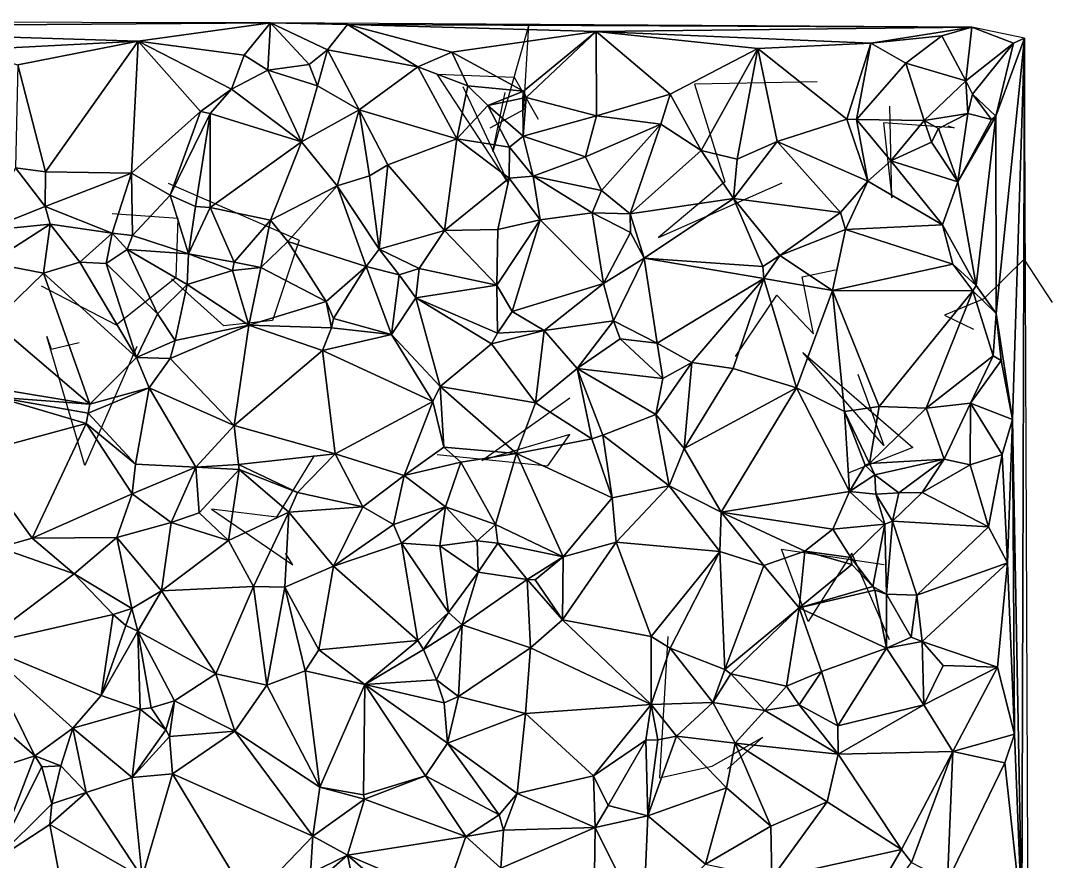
# Model space of a CAD drawing. Header units: metres. Extents: x -15 to 15.3, y -15.8 to 15.8.
# Drawn here: x 2.61 to 15.28, y 4.67 to 14.99 of the extents above; entities that cross this region are included whole.
import ezdxf

# ---------------------------------------------------------------- set-up
doc = ezdxf.new("R2010")
doc.units = ezdxf.units.M
doc.layers.add('CRACKS', color=1, linetype='Continuous')
doc.layers.add('STREET_MESH', color=7, linetype='Continuous')

msp = doc.modelspace()

# ---------------------------------------------------------------- linework, layer by layer
at = {"layer": 'CRACKS'}
for points in [[(8.377, 13.677, 0.1), (8.791, 13.902, 0.1), (8.855, 14.939, 0.1), (8.411, 13.385, 0.1), (8.561, 14.111, 0.1)], [(8.043, 14.183, 0.1), (8.595, 13.009, 0.1), (7.726, 14.334, 0.1), (8.674, 14.3, 0.1), (8.966, 13.781, 0.1)], [(12.395, 14.241, 0.1), (10.888, 14.213, 0.1), (11.262, 13.013, 0.1), (10.447, 12.328, 0.1), (11.963, 13.002, 0.1)], [(13.998, 13.7, 0.1), (14.077, 13.674, 0.1), (13.207, 13.739, 0.1), (13.312, 12.815, 0.1), (13.287, 13.941, 0.1)], [(4.425, 12.995, 0.1), (6.032, 12.295, 0.1), (5.707, 11.311, 0.1), (5.11, 11.243, 0.1), (4.467, 11.82, 0.1)], [(2.865, 11.737, 0.1), (3.788, 11.257, 0.1), (4.523, 11.843, 0.1), (4.547, 12.563, 0.1), (3.736, 12.622, 0.1)], [(15.282, 11.53, 0.1), (14.936, 12.062, 0.1), (14.44, 11.575, 0.1), (13.959, 11.377, 0.1), (14.313, 11.203, 0.1)], [(11.389, 10.867, 0.1), (11.899, 11.62, 0.1), (12.348, 11.147, 0.1), (12.209, 11.848, 0.1), (12.619, 11.933, 0.1)], [(4.042, 10.989, 0.1), (3.401, 9.53, 0.1), (2.935, 11.115, 0.1), (2.99, 10.96, 0.1), (3.332, 11.039, 0.1)], [(12.895, 10.652, 0.1), (13.214, 9.776, 0.1), (12.217, 10.918, 0.1), (13.57, 9.752, 0.1), (12.782, 9.441, 0.1)], [(7.729, 9.667, 0.1), (9.088, 9.526, 0.1), (9.355, 9.911, 0.1), (8.275, 9.59, 0.1), (9.358, 10.362, 0.1)], [(6.219, 9.651, 0.1), (5.756, 8.896, 0.1), (4.959, 8.992, 0.1), (5.955, 8.312, 0.1), (5.867, 8.455, 0.1)], [(13.283, 7.389, 0.1), (12.821, 8.454, 0.1), (12.285, 7.615, 0.1), (11.957, 8.503, 0.1), (13.218, 8.316, 0.1)], [(10.562, 7.43, 0.1), (10.459, 5.695, 0.1), (11.105, 5.839, 0.1), (11.726, 6.196, 0.1), (11.291, 5.804, 0.1)]]:
    msp.add_polyline3d(points, dxfattribs=at)
at = {"layer": 'STREET_MESH'}
for points in [[(-10.497, 14.992), (-1.465, 14.913), (5.683, 14.964)], [(-1.465, 14.913), (4.058, 14.742), (5.683, 14.964)], [(4.058, 14.742), (5.357, 14.568), (5.683, 14.964)], [(5.357, 14.568), (5.65, 14.383), (5.683, 14.964)], [(5.65, 14.383), (6.155, 14.455), (5.683, 14.964)], [(14.293, 14.912), (5.683, 14.964), (6.627, 14.943)], [(5.683, 14.964), (6.381, 14.634), (6.627, 14.943)], [(6.155, 14.455), (6.381, 14.634), (5.683, 14.964)], [(1.923, 14.631), (4.058, 14.742), (-1.465, 14.913)], [(6.381, 14.634), (7.492, 14.425), (6.627, 14.943)], [(7.906, 14.603), (9.679, 14.86), (6.627, 14.943)], [(9.679, 14.86), (14.293, 14.912), (6.627, 14.943)], [(7.492, 14.425), (7.906, 14.603), (6.627, 14.943)], [(9.679, 14.86), (7.906, 14.603), (8.786, 14.125)], [(8.822, 14.05), (9.679, 14.86), (8.786, 14.125)], [(8.822, 14.05), (9.686, 13.822), (9.679, 14.86)], [(9.679, 14.86), (13.051, 14.717), (14.293, 14.912)], [(9.679, 14.86), (10.587, 14.088), (11.665, 14.648)], [(9.679, 14.86), (9.686, 13.822), (10.587, 14.088)], [(13.051, 14.717), (9.679, 14.86), (11.665, 14.648)], [(13.051, 14.717), (13.926, 14.806), (14.293, 14.912)], [(13.926, 14.806), (14.218, 14.252), (14.293, 14.912)], [(14.218, 14.252), (14.804, 14.717), (14.293, 14.912)], [(14.293, 14.912), (14.804, 14.717), (14.94, 14.776)], [(2.581, 14.449), (4.058, 14.742), (1.923, 14.631)], [(2.581, 14.449), (2.918, 13.135), (4.058, 14.742)], [(2.918, 13.135), (3.976, 13.118), (4.058, 14.742)], [(3.976, 13.118), (4.824, 13.878), (4.058, 14.742)], [(4.824, 13.878), (5.201, 14.15), (4.058, 14.742)], [(5.201, 14.15), (5.357, 14.568), (4.058, 14.742)], [(12.759, 13.784), (13.051, 14.717), (11.665, 14.648)], [(13.051, 14.717), (12.759, 13.784), (12.875, 13.779)], [(13.481, 14.471), (13.051, 14.717), (12.875, 13.779)], [(13.926, 14.806), (13.051, 14.717), (13.481, 14.471)], [(14.218, 14.252), (13.926, 14.806), (13.481, 14.471)], [(14.218, 14.252), (14.299, 14.091), (14.804, 14.717)], [(14.299, 14.091), (14.589, 13.818), (14.804, 14.717)], [(14.804, 14.717), (14.589, 13.818), (14.94, 14.776)], [(14.589, 13.818), (14.592, 11.396), (14.94, 14.776)], [(14.592, 11.396), (14.79, 10.096), (14.94, 14.776)], [(14.79, 10.096), (14.906, 3.972), (14.94, 14.776)], [(14.94, 14.776), (14.906, 3.972), (14.998, 0.68)], [(6.381, 14.634), (6.155, 14.455), (6.258, 14.193)], [(6.381, 14.634), (6.258, 14.193), (6.769, 13.896)], [(7.492, 14.425), (6.381, 14.634), (6.769, 13.896)], [(7.492, 14.425), (8.104, 14.193), (7.906, 14.603)], [(7.906, 14.603), (8.104, 14.193), (8.786, 14.125)], [(10.587, 14.088), (10.968, 13.396), (11.665, 14.648)], [(10.968, 13.396), (11.413, 13.29), (11.665, 14.648)], [(11.413, 13.29), (11.901, 13.51), (11.665, 14.648)], [(11.901, 13.51), (12.759, 13.784), (11.665, 14.648)], [(2.551, 13.186), (2.918, 13.135), (2.581, 14.449)], [(5.65, 14.383), (5.357, 14.568), (5.201, 14.15)], [(6.258, 14.193), (6.155, 14.455), (5.65, 14.383)], [(13.707, 13.766), (13.481, 14.471), (12.875, 13.779)], [(13.707, 13.766), (14.218, 14.252), (13.481, 14.471)], [(6.062, 13.505), (5.65, 14.383), (5.201, 14.15)], [(6.258, 14.193), (5.65, 14.383), (6.062, 13.505)], [(7.97, 13.542), (7.492, 14.425), (6.769, 13.896)], [(8.104, 14.193), (7.492, 14.425), (7.97, 13.542)], [(6.769, 13.896), (6.258, 14.193), (6.062, 13.505)], [(8.35, 13.951), (8.104, 14.193), (7.97, 13.542)], [(8.104, 14.193), (8.35, 13.951), (8.786, 14.125)], [(14.218, 14.252), (13.707, 13.766), (14.244, 13.852)], [(14.299, 14.091), (14.218, 14.252), (14.244, 13.852)], [(4.824, 13.878), (4.942, 13.851), (5.201, 14.15)], [(4.942, 13.851), (6.062, 13.505), (5.201, 14.15)], [(8.35, 13.951), (8.78, 14.04), (8.786, 14.125)], [(8.78, 14.04), (8.822, 14.05), (8.786, 14.125)], [(9.686, 13.822), (10.475, 13.719), (10.587, 14.088)], [(10.475, 13.719), (10.968, 13.396), (10.587, 14.088)], [(14.299, 14.091), (14.244, 13.852), (14.536, 13.778)], [(14.589, 13.818), (14.299, 14.091), (14.536, 13.778)], [(8.615, 13.437), (8.35, 13.951), (7.97, 13.542)], [(8.78, 14.04), (8.35, 13.951), (8.782, 13.574)], [(8.35, 13.951), (8.615, 13.437), (8.782, 13.574)], [(8.822, 14.05), (8.78, 14.04), (8.782, 13.574)], [(9.686, 13.822), (8.822, 14.05), (8.782, 13.574)], [(3.976, 13.118), (4.451, 12.849), (4.824, 13.878)], [(4.451, 12.849), (4.942, 13.851), (4.824, 13.878)], [(4.451, 12.849), (4.761, 12.709), (4.942, 13.851)], [(4.761, 12.709), (4.942, 12.696), (4.942, 13.851)], [(4.942, 13.851), (4.942, 12.696), (6.062, 13.505)], [(6.502, 12.963), (6.769, 13.896), (6.062, 13.505)], [(6.502, 12.963), (6.896, 13.085), (6.769, 13.896)], [(7.122, 13.222), (7.97, 13.542), (6.769, 13.896)], [(6.896, 13.085), (7.122, 13.222), (6.769, 13.896)], [(9.548, 13.319), (9.686, 13.822), (8.782, 13.574)], [(10.475, 13.719), (9.686, 13.822), (9.548, 13.319)], [(13.707, 13.766), (13.883, 13.667), (14.244, 13.852)], [(14.244, 13.852), (13.883, 13.667), (14.12, 13.011)], [(14.244, 13.852), (14.12, 13.011), (14.536, 13.778)], [(14.12, 13.011), (14.589, 13.818), (14.536, 13.778)], [(14.589, 13.818), (14.12, 13.011), (14.347, 11.742)], [(14.589, 13.818), (14.347, 11.742), (14.592, 11.396)], [(9.747, 12.906), (10.475, 13.719), (9.548, 13.319)], [(9.747, 12.906), (10.097, 12.618), (10.475, 13.719)], [(10.475, 13.719), (10.097, 12.618), (10.968, 13.396)], [(13.014, 13.023), (12.759, 13.784), (11.901, 13.51)], [(12.759, 13.784), (13.014, 13.023), (12.875, 13.779)], [(13.014, 13.023), (13.299, 13.271), (12.875, 13.779)], [(13.299, 13.271), (13.707, 13.766), (12.875, 13.779)], [(13.707, 13.766), (13.299, 13.271), (13.798, 13.499)], [(13.883, 13.667), (13.707, 13.766), (13.798, 13.499)], [(8.782, 13.574), (8.615, 13.437), (8.905, 13.083)], [(9.548, 13.319), (8.782, 13.574), (8.905, 13.083)], [(13.883, 13.667), (13.798, 13.499), (14.12, 13.011)], [(6.062, 13.505), (4.942, 12.696), (5.681, 12.542)], [(6.502, 12.963), (6.062, 13.505), (5.681, 12.542)], [(7.122, 13.222), (7.82, 12.415), (7.97, 13.542)], [(7.97, 13.542), (7.82, 12.415), (8.613, 13.057)], [(8.615, 13.437), (7.97, 13.542), (8.613, 13.057)], [(8.615, 13.437), (8.613, 13.057), (8.905, 13.083)], [(11.901, 13.51), (11.413, 13.29), (11.367, 12.808)], [(12.679, 12.637), (11.901, 13.51), (11.367, 12.808)], [(12.679, 12.637), (13.014, 13.023), (11.901, 13.51)], [(13.798, 13.499), (13.299, 13.271), (14.12, 13.011)], [(9.747, 12.906), (9.548, 13.319), (8.905, 13.083)], [(10.968, 13.396), (10.097, 12.618), (11.367, 12.808)], [(11.413, 13.29), (10.968, 13.396), (11.367, 12.808)], [(2.551, 13.186), (2.163, 12.413), (2.914, 12.708)], [(2.918, 13.135), (2.551, 13.186), (2.914, 12.708)], [(6.896, 13.085), (7.014, 12.187), (7.122, 13.222)], [(7.014, 12.187), (7.82, 12.415), (7.122, 13.222)], [(13.932, 12.483), (13.299, 13.271), (13.014, 13.023)], [(13.299, 13.271), (13.932, 12.483), (14.12, 13.011)], [(2.918, 13.135), (2.914, 12.708), (3.976, 13.118)], [(2.914, 12.708), (3.738, 12.384), (3.976, 13.118)], [(3.976, 13.118), (3.738, 12.384), (3.987, 12.353)], [(4.451, 12.849), (3.976, 13.118), (3.987, 12.353)], [(6.502, 12.963), (7.014, 12.187), (6.896, 13.085)], [(7.82, 12.415), (8.474, 12.427), (8.613, 13.057)], [(8.474, 12.427), (8.992, 12.545), (8.613, 13.057)], [(8.613, 13.057), (8.992, 12.545), (8.905, 13.083)], [(8.992, 12.545), (9.633, 12.633), (8.905, 13.083)], [(9.633, 12.633), (9.747, 12.906), (8.905, 13.083)], [(5.894, 12.28), (6.502, 12.963), (5.681, 12.542)], [(6.855, 11.973), (6.502, 12.963), (5.894, 12.28)], [(7.014, 12.187), (6.502, 12.963), (6.855, 11.973)], [(12.741, 12.429), (13.014, 13.023), (12.679, 12.637)], [(12.741, 12.429), (13.932, 12.483), (13.014, 13.023)], [(14.12, 13.011), (13.932, 12.483), (14.347, 11.742)], [(4.675, 12.129), (4.451, 12.849), (3.987, 12.353)], [(4.675, 12.129), (4.761, 12.709), (4.451, 12.849)], [(10.097, 12.618), (9.747, 12.906), (9.633, 12.633)], [(10.097, 12.618), (10.268, 12.075), (11.367, 12.808)], [(10.268, 12.075), (11.728, 11.974), (11.367, 12.808)], [(11.728, 11.974), (11.937, 12.109), (11.367, 12.808)], [(11.937, 12.109), (12.679, 12.637), (11.367, 12.808)], [(2.163, 12.413), (2.977, 12.493), (2.914, 12.708)], [(2.977, 12.493), (3.738, 12.384), (2.914, 12.708)], [(4.761, 12.709), (4.675, 12.129), (4.942, 12.696)], [(4.942, 12.696), (4.675, 12.129), (5.235, 12.026)], [(4.942, 12.696), (5.235, 12.026), (5.681, 12.542)], [(5.235, 12.026), (5.563, 11.962), (5.681, 12.542)], [(5.563, 11.962), (5.894, 12.28), (5.681, 12.542)], [(8.474, 12.427), (8.46, 11.746), (8.992, 12.545)], [(8.46, 11.746), (8.649, 11.421), (8.992, 12.545)], [(8.649, 11.421), (9.772, 11.766), (8.992, 12.545)], [(9.772, 11.766), (9.633, 12.633), (8.992, 12.545)], [(9.633, 12.633), (9.772, 11.766), (10.103, 12.389)], [(10.097, 12.618), (9.633, 12.633), (10.103, 12.389)], [(10.268, 12.075), (10.097, 12.618), (10.103, 12.389)], [(11.937, 12.109), (12.741, 12.429), (12.679, 12.637)], [(2.977, 12.493), (2.163, 12.413), (2.237, 12.017)], [(2.893, 11.89), (2.977, 12.493), (2.237, 12.017)], [(2.977, 12.493), (2.893, 11.89), (3.341, 12.025)], [(3.738, 12.384), (2.977, 12.493), (3.341, 12.025)], [(7.014, 12.187), (7.508, 11.949), (7.82, 12.415)], [(7.82, 12.415), (7.508, 11.949), (8.46, 11.746)], [(7.82, 12.415), (8.46, 11.746), (8.474, 12.427)], [(12.741, 12.429), (11.937, 12.109), (12.582, 11.678)], [(12.741, 12.429), (12.582, 11.678), (14.059, 12.001)], [(13.932, 12.483), (12.741, 12.429), (14.059, 12.001)], [(14.347, 11.742), (13.932, 12.483), (14.059, 12.001)], [(3.662, 12.011), (3.738, 12.384), (3.341, 12.025)], [(3.921, 12.182), (3.738, 12.384), (3.662, 12.011)], [(3.738, 12.384), (3.921, 12.182), (3.987, 12.353)], [(3.921, 12.182), (4.675, 12.129), (3.987, 12.353)], [(9.772, 11.766), (10.268, 12.075), (10.103, 12.389)], [(4.294, 11.393), (3.921, 12.182), (3.662, 12.011)], [(3.921, 12.182), (4.294, 11.393), (4.657, 11.754)], [(4.675, 12.129), (3.921, 12.182), (4.657, 11.754)], [(5.894, 12.28), (5.563, 11.962), (6.366, 11.542)], [(6.855, 11.973), (5.894, 12.28), (6.366, 11.542)], [(7.262, 11.869), (7.014, 12.187), (6.855, 11.973)], [(7.014, 12.187), (7.262, 11.869), (7.508, 11.949)], [(4.675, 12.129), (4.657, 11.754), (5.214, 11.926)], [(5.235, 12.026), (4.675, 12.129), (5.214, 11.926)], [(10.268, 12.075), (9.772, 11.766), (9.894, 11.306)], [(10.268, 12.075), (9.894, 11.306), (10.428, 11.032)], [(11.738, 11.827), (10.268, 12.075), (10.428, 11.032)], [(11.728, 11.974), (10.268, 12.075), (11.738, 11.827)], [(11.937, 12.109), (11.728, 11.974), (11.738, 11.827)], [(12.582, 11.678), (11.937, 12.109), (11.738, 11.827)], [(2.277, 11.293), (2.893, 11.89), (2.237, 12.017)], [(2.893, 11.89), (4.037, 10.854), (3.341, 12.025)], [(4.037, 10.854), (3.662, 12.011), (3.341, 12.025)], [(4.037, 10.854), (4.294, 11.393), (3.662, 12.011)], [(5.214, 11.926), (4.657, 11.754), (5.416, 11.251)], [(5.235, 12.026), (5.214, 11.926), (5.563, 11.962)], [(5.563, 11.962), (5.214, 11.926), (5.416, 11.251)], [(6.366, 11.542), (5.563, 11.962), (5.416, 11.251)], [(6.456, 11.333), (6.855, 11.973), (6.366, 11.542)], [(7.168, 11.138), (6.855, 11.973), (6.456, 11.333)], [(7.262, 11.869), (6.855, 11.973), (7.168, 11.138)], [(7.508, 11.949), (7.262, 11.869), (7.466, 11.59)], [(8.46, 11.746), (7.508, 11.949), (7.466, 11.59)], [(12.582, 11.678), (14.304, 11.674), (14.059, 12.001)], [(14.304, 11.674), (14.347, 11.742), (14.059, 12.001)], [(2.893, 11.89), (2.277, 11.293), (3.462, 10.284)], [(4.037, 10.854), (2.893, 11.89), (3.462, 10.284)], [(7.262, 11.869), (7.168, 11.138), (7.466, 11.59)], [(10.855, 10.793), (11.738, 11.827), (10.428, 11.032)], [(10.855, 10.793), (11.362, 10.719), (11.738, 11.827)], [(11.362, 10.719), (12.138, 10.485), (11.738, 11.827)], [(12.138, 10.485), (12.582, 11.678), (11.738, 11.827)], [(4.294, 11.393), (4.509, 11.063), (4.657, 11.754)], [(4.657, 11.754), (4.509, 11.063), (5.416, 11.251)], [(8.468, 11.156), (8.46, 11.746), (7.466, 11.59)], [(8.46, 11.746), (8.468, 11.156), (8.649, 11.421)], [(9.772, 11.766), (8.649, 11.421), (9.043, 11.189)], [(9.894, 11.306), (9.772, 11.766), (9.043, 11.189)], [(12.731, 10.192), (12.582, 11.678), (12.138, 10.485)], [(12.582, 11.678), (13.154, 10.255), (14.304, 11.674)], [(12.731, 10.192), (13.154, 10.255), (12.582, 11.678)], [(13.154, 10.255), (13.733, 10.232), (14.304, 11.674)], [(13.733, 10.232), (14.553, 10.877), (14.304, 11.674)], [(14.347, 11.742), (14.304, 11.674), (14.592, 11.396)], [(14.304, 11.674), (14.553, 10.877), (14.592, 11.396)], [(6.431, 11.221), (6.366, 11.542), (5.416, 11.251)], [(6.431, 11.221), (6.456, 11.333), (6.366, 11.542)], [(7.466, 11.59), (7.168, 11.138), (7.766, 10.5)], [(8.396, 11.025), (7.466, 11.59), (7.766, 10.5)], [(8.396, 11.025), (8.468, 11.156), (7.466, 11.59)], [(8.649, 11.421), (8.468, 11.156), (9.043, 11.189)], [(3.462, 10.284), (2.277, 11.293), (2.251, 10.482)], [(4.037, 10.854), (4.509, 11.063), (4.294, 11.393)], [(6.431, 11.221), (7.168, 11.138), (6.456, 11.333)], [(9.445, 10.721), (9.894, 11.306), (9.043, 11.189)], [(9.445, 10.721), (9.974, 11.087), (9.894, 11.306)], [(9.894, 11.306), (9.974, 11.087), (10.428, 11.032)], [(14.553, 10.877), (14.652, 10.821), (14.592, 11.396)], [(14.652, 10.821), (14.79, 10.096), (14.592, 11.396)], [(4.448, 10.842), (5.237, 10.023), (5.416, 11.251)], [(4.509, 11.063), (4.448, 10.842), (5.416, 11.251)], [(5.237, 10.023), (6.321, 10.942), (5.416, 11.251)], [(6.321, 10.942), (6.431, 11.221), (5.416, 11.251)], [(7.168, 11.138), (6.431, 11.221), (6.321, 10.942)], [(8.468, 11.156), (8.396, 11.025), (9.043, 11.189)], [(8.396, 11.025), (8.935, 10.301), (9.043, 11.189)], [(8.935, 10.301), (9.445, 10.721), (9.043, 11.189)], [(4.448, 10.842), (4.509, 11.063), (4.037, 10.854)], [(7.675, 10.315), (7.168, 11.138), (6.321, 10.942)], [(7.168, 11.138), (7.675, 10.315), (7.766, 10.5)], [(8.935, 10.301), (8.396, 11.025), (7.766, 10.5)], [(9.974, 11.087), (9.445, 10.721), (10.498, 10.597)], [(9.974, 11.087), (10.498, 10.597), (10.428, 11.032)], [(10.498, 10.597), (10.855, 10.793), (10.428, 11.032)], [(6.321, 10.942), (5.237, 10.023), (6.475, 9.673)], [(7.675, 10.315), (6.321, 10.942), (6.475, 9.673)], [(4.193, 10.484), (4.037, 10.854), (3.462, 10.284)], [(4.448, 10.842), (4.037, 10.854), (4.193, 10.484)], [(4.448, 10.842), (4.193, 10.484), (5.237, 10.023)], [(10.414, 10.158), (10.855, 10.793), (10.498, 10.597)], [(10.414, 10.158), (10.76, 9.737), (10.855, 10.793)], [(10.855, 10.793), (10.76, 9.737), (11.362, 10.719)], [(14.553, 10.877), (13.733, 10.232), (14.276, 10.297)], [(14.652, 10.821), (14.553, 10.877), (14.276, 10.297)], [(14.79, 10.096), (14.652, 10.821), (14.276, 10.297)], [(9.445, 10.721), (8.935, 10.301), (9.628, 9.857)], [(9.763, 9.903), (9.445, 10.721), (9.628, 9.857)], [(9.445, 10.721), (10.414, 10.158), (10.498, 10.597)], [(9.763, 9.903), (10.414, 10.158), (9.445, 10.721)], [(11.362, 10.719), (10.76, 9.737), (12.138, 10.485)], [(2.32, 10.368), (3.462, 10.284), (2.251, 10.482)], [(3.442, 10.172), (4.193, 10.484), (3.462, 10.284)], [(4.022, 9.547), (4.193, 10.484), (3.442, 10.172)], [(4.022, 9.547), (4.766, 9.509), (4.193, 10.484)], [(4.193, 10.484), (4.766, 9.509), (5.237, 10.023)], [(7.675, 10.315), (7.809, 9.754), (7.766, 10.5)], [(7.809, 9.754), (8.703, 9.677), (7.766, 10.5)], [(8.703, 9.677), (8.935, 10.301), (7.766, 10.5)], [(10.76, 9.737), (11.213, 8.955), (12.138, 10.485)], [(11.213, 8.955), (12.792, 9.21), (12.138, 10.485)], [(12.792, 9.21), (12.731, 10.192), (12.138, 10.485)], [(2.32, 10.368), (2.012, 9.665), (3.419, 10.044)], [(3.442, 10.172), (2.32, 10.368), (3.419, 10.044)], [(2.32, 10.368), (3.442, 10.172), (3.462, 10.284)], [(7.321, 9.407), (7.675, 10.315), (6.475, 9.673)], [(7.321, 9.407), (7.809, 9.754), (7.675, 10.315)], [(9.628, 9.857), (8.935, 10.301), (8.703, 9.677)], [(14.276, 10.297), (13.733, 10.232), (13.951, 9.606)], [(14.274, 9.537), (14.276, 10.297), (13.951, 9.606)], [(14.276, 10.297), (14.274, 9.537), (14.664, 9.663)], [(14.79, 10.096), (14.276, 10.297), (14.664, 9.663)], [(4.022, 9.547), (3.442, 10.172), (3.419, 10.044)], [(10.414, 10.158), (9.763, 9.903), (10.577, 9.281)], [(10.414, 10.158), (10.577, 9.281), (10.76, 9.737)], [(13.154, 10.255), (12.731, 10.192), (13.036, 9.553)], [(13.036, 9.553), (12.731, 10.192), (12.982, 9.533)], [(12.731, 10.192), (12.792, 9.21), (12.982, 9.533)], [(13.733, 10.232), (13.154, 10.255), (13.036, 9.553)], [(13.733, 10.232), (13.036, 9.553), (13.951, 9.606)], [(2.012, 9.665), (2.757, 8.639), (3.419, 10.044)], [(2.757, 8.639), (3.985, 9.18), (3.419, 10.044)], [(3.985, 9.18), (4.022, 9.547), (3.419, 10.044)], [(4.766, 9.509), (5.29, 9.544), (5.237, 10.023)], [(5.237, 10.023), (5.29, 9.544), (6.475, 9.673)], [(14.79, 10.096), (14.664, 9.663), (14.731, 8.334)], [(14.816, 6.232), (14.79, 10.096), (14.731, 8.334)], [(14.79, 10.096), (14.816, 6.232), (14.906, 3.972)], [(9.763, 9.903), (9.628, 9.857), (9.877, 9.132)], [(10.577, 9.281), (9.763, 9.903), (9.877, 9.132)], [(9.628, 9.857), (8.703, 9.677), (9.877, 9.132)], [(2.757, 8.639), (2.012, 9.665), (2.347, 8.523)], [(5.29, 9.544), (6.012, 9.2), (6.475, 9.673)], [(6.012, 9.2), (6.817, 9.023), (6.475, 9.673)], [(6.817, 9.023), (7.321, 9.407), (6.475, 9.673)], [(7.809, 9.754), (7.321, 9.407), (8.02, 9.57)], [(7.809, 9.754), (8.02, 9.57), (8.703, 9.677)], [(8.02, 9.57), (8.446, 8.805), (8.703, 9.677)], [(8.446, 8.805), (9.276, 8.409), (8.703, 9.677)], [(8.703, 9.677), (9.276, 8.409), (9.877, 9.132)], [(10.577, 9.281), (11.213, 8.955), (10.76, 9.737)], [(14.274, 9.537), (14.498, 8.778), (14.664, 9.663)], [(14.664, 9.663), (14.498, 8.778), (14.731, 8.334)], [(4.766, 9.509), (4.022, 9.547), (3.985, 9.18)], [(4.766, 9.509), (3.985, 9.18), (4.461, 8.831)], [(4.806, 8.95), (4.766, 9.509), (4.461, 8.831)], [(5.29, 9.544), (4.766, 9.509), (5.297, 9.481)], [(5.297, 9.481), (4.766, 9.509), (4.806, 8.95)], [(5.29, 9.544), (5.297, 9.481), (6.012, 9.2)], [(8.02, 9.57), (7.321, 9.407), (7.832, 9.021)], [(8.446, 8.805), (8.02, 9.57), (7.832, 9.021)], [(12.792, 9.21), (13.102, 9.417), (12.982, 9.533)], [(13.102, 9.417), (13.036, 9.553), (12.982, 9.533)], [(13.036, 9.553), (13.102, 9.417), (13.951, 9.606)], [(13.102, 9.417), (13.396, 9.196), (13.951, 9.606)], [(13.396, 9.196), (13.683, 9.199), (13.951, 9.606)], [(13.683, 9.199), (14.274, 9.537), (13.951, 9.606)], [(14.274, 9.537), (13.683, 9.199), (14.498, 8.778)], [(5.164, 8.608), (5.297, 9.481), (4.806, 8.95)], [(5.907, 8.957), (5.297, 9.481), (5.164, 8.608)], [(5.297, 9.481), (5.907, 8.957), (6.012, 9.2)], [(7.321, 9.407), (6.817, 9.023), (7.19, 8.804)], [(7.832, 9.021), (7.321, 9.407), (7.19, 8.804)], [(12.792, 9.21), (13.115, 9.177), (13.102, 9.417)], [(13.102, 9.417), (13.115, 9.177), (13.396, 9.196)], [(9.925, 8.587), (10.577, 9.281), (9.877, 9.132)], [(10.577, 9.281), (9.925, 8.587), (11.199, 8.472)], [(11.213, 8.955), (10.577, 9.281), (11.199, 8.472)], [(3.985, 9.18), (2.757, 8.639), (3.796, 8.644)], [(3.985, 9.18), (3.796, 8.644), (4.461, 8.831)], [(5.907, 8.957), (6.817, 9.023), (6.012, 9.2)], [(9.276, 8.409), (9.925, 8.587), (9.877, 9.132)], [(12.792, 9.21), (11.213, 8.955), (12.586, 8.747)], [(13.224, 8.811), (12.792, 9.21), (12.586, 8.747)], [(13.115, 9.177), (12.792, 9.21), (13.224, 8.811)], [(13.396, 9.196), (13.115, 9.177), (13.317, 8.846)], [(13.115, 9.177), (13.224, 8.811), (13.317, 8.846)], [(14.498, 8.778), (13.683, 9.199), (13.317, 8.846)], [(13.683, 9.199), (13.396, 9.196), (13.317, 8.846)], [(6.817, 9.023), (5.907, 8.957), (6.456, 8.295)], [(7.19, 8.804), (6.817, 9.023), (6.456, 8.295)], [(7.292, 8.576), (7.832, 9.021), (7.19, 8.804)], [(7.292, 8.576), (7.762, 8.542), (7.832, 9.021)], [(7.762, 8.542), (8.219, 8.605), (7.832, 9.021)], [(8.219, 8.605), (8.446, 8.805), (7.832, 9.021)], [(5.164, 8.608), (4.806, 8.95), (4.461, 8.831)], [(5.907, 8.957), (5.164, 8.608), (5.472, 8.045)], [(5.856, 8.038), (5.907, 8.957), (5.472, 8.045)], [(5.907, 8.957), (5.856, 8.038), (6.456, 8.295)], [(11.74, 8.303), (11.213, 8.955), (11.199, 8.472)], [(11.213, 8.955), (11.74, 8.303), (12.242, 8.479)], [(12.586, 8.747), (11.213, 8.955), (12.242, 8.479)], [(3.796, 8.644), (4.345, 7.993), (4.461, 8.831)], [(4.345, 7.993), (5.164, 8.608), (4.461, 8.831)], [(7.292, 8.576), (7.19, 8.804), (6.456, 8.295)], [(8.219, 8.605), (8.473, 8.577), (8.446, 8.805)], [(8.446, 8.805), (8.473, 8.577), (9.276, 8.409)], [(12.809, 8.402), (12.586, 8.747), (12.242, 8.479)], [(12.809, 8.402), (13.224, 8.811), (12.586, 8.747)], [(12.809, 8.402), (13.076, 8.043), (13.224, 8.811)], [(13.076, 8.043), (13.246, 7.949), (13.224, 8.811)], [(13.224, 8.811), (13.246, 7.949), (13.317, 8.846)], [(13.246, 7.949), (13.617, 7.938), (13.317, 8.846)], [(13.617, 7.938), (14.498, 8.778), (13.317, 8.846)], [(14.498, 8.778), (13.617, 7.938), (14.731, 8.334)], [(3.269, 8.201), (2.757, 8.639), (2.347, 8.523)], [(2.757, 8.639), (3.269, 8.201), (3.796, 8.644)], [(3.269, 8.201), (3.979, 7.776), (3.796, 8.644)], [(3.979, 7.776), (4.345, 7.993), (3.796, 8.644)], [(3.269, 8.201), (2.347, 8.523), (2.113, 7.328)], [(5.164, 8.608), (4.345, 7.993), (5.472, 8.045)], [(7.292, 8.576), (6.456, 8.295), (7.492, 7.381)], [(7.866, 7.726), (7.292, 8.576), (7.492, 7.381)], [(7.762, 8.542), (7.292, 8.576), (7.866, 7.726)], [(8.219, 8.605), (7.762, 8.542), (8.233, 8.22)], [(7.762, 8.542), (7.866, 7.726), (8.233, 8.22)], [(8.473, 8.577), (8.219, 8.605), (8.233, 8.22)], [(8.832, 8.13), (8.473, 8.577), (8.233, 8.22)], [(8.473, 8.577), (8.832, 8.13), (9.276, 8.409)], [(9.925, 8.587), (9.266, 7.636), (10.354, 7.43)], [(9.266, 7.636), (9.925, 8.587), (9.276, 8.409)], [(11.199, 8.472), (9.925, 8.587), (10.354, 7.43)], [(8.832, 8.13), (8.931, 8.128), (9.276, 8.409)], [(8.931, 8.128), (9.266, 7.636), (9.276, 8.409)], [(10.59, 7.287), (11.199, 8.472), (10.354, 7.43)], [(11.199, 8.472), (10.59, 7.287), (11.261, 7.025)], [(11.74, 8.303), (11.199, 8.472), (11.261, 7.025)], [(11.74, 8.303), (12.174, 7.782), (12.242, 8.479)], [(12.174, 7.782), (12.819, 8.315), (12.242, 8.479)], [(12.819, 8.315), (12.809, 8.402), (12.242, 8.479)], [(12.809, 8.402), (12.819, 8.315), (13.076, 8.043)], [(5.856, 8.038), (6.275, 7.267), (6.456, 8.295)], [(6.456, 8.295), (6.275, 7.267), (7.492, 7.381)], [(12.174, 7.782), (11.74, 8.303), (11.261, 7.025)], [(13.076, 8.043), (12.819, 8.315), (12.174, 7.782)], [(13.617, 7.938), (13.684, 7.369), (14.731, 8.334)], [(13.684, 7.369), (14.607, 7.052), (14.731, 8.334)], [(14.607, 7.052), (14.816, 6.232), (14.731, 8.334)], [(3.751, 7.701), (3.269, 8.201), (2.113, 7.328)], [(3.979, 7.776), (3.269, 8.201), (3.751, 7.701)], [(7.866, 7.726), (8.036, 7.573), (8.233, 8.22)], [(8.036, 7.573), (8.832, 8.13), (8.233, 8.22)], [(8.874, 7.292), (8.832, 8.13), (8.036, 7.573)], [(8.832, 8.13), (9.266, 7.636), (8.931, 8.128)], [(8.832, 8.13), (8.874, 7.292), (9.266, 7.636)], [(4.345, 7.993), (3.979, 7.776), (4.054, 7.496)], [(4.345, 7.993), (4.054, 7.496), (5.01, 6.97)], [(4.345, 7.993), (5.01, 6.97), (5.472, 8.045)], [(5.01, 6.97), (5.636, 6.834), (5.472, 8.045)], [(5.636, 6.834), (5.856, 8.038), (5.472, 8.045)], [(6.107, 7.01), (5.856, 8.038), (5.636, 6.834)], [(5.856, 8.038), (6.107, 7.01), (6.275, 7.267)], [(13.1, 8.001), (13.076, 8.043), (12.174, 7.782)], [(13.1, 8.001), (12.174, 7.782), (13.243, 7.287)], [(13.1, 8.001), (13.246, 7.949), (13.076, 8.043)], [(13.246, 7.949), (13.1, 8.001), (13.243, 7.287)], [(13.549, 7.423), (13.246, 7.949), (13.243, 7.287)], [(13.246, 7.949), (13.549, 7.423), (13.617, 7.938)], [(13.549, 7.423), (13.684, 7.369), (13.617, 7.938)], [(3.907, 7.565), (3.979, 7.776), (3.751, 7.701)], [(3.979, 7.776), (3.907, 7.565), (4.054, 7.496)], [(11.333, 6.971), (12.174, 7.782), (11.261, 7.025)], [(12.174, 7.782), (11.333, 6.971), (12.017, 6.822)], [(12.448, 7.002), (12.174, 7.782), (12.017, 6.822)], [(13.243, 7.287), (12.174, 7.782), (12.448, 7.002)], [(3.602, 6.706), (3.751, 7.701), (2.113, 7.328)], [(3.602, 6.706), (3.907, 7.565), (3.751, 7.701)], [(7.56, 7.27), (7.866, 7.726), (7.492, 7.381)], [(7.56, 7.27), (8.036, 7.573), (7.866, 7.726)], [(9.266, 7.636), (8.874, 7.292), (10.357, 6.595)], [(9.266, 7.636), (10.357, 6.595), (10.354, 7.43)], [(4.054, 7.496), (3.907, 7.565), (3.602, 6.706)], [(4.054, 7.496), (3.602, 6.706), (4.08, 6.539)], [(4.217, 6.553), (4.054, 7.496), (4.08, 6.539)], [(4.503, 6.642), (4.054, 7.496), (4.217, 6.553)], [(4.054, 7.496), (4.503, 6.642), (5.01, 6.97)], [(8.036, 7.573), (7.56, 7.27), (7.718, 6.898)], [(8.036, 7.573), (7.718, 6.898), (7.99, 6.695)], [(8.874, 7.292), (8.036, 7.573), (7.99, 6.695)], [(6.275, 7.267), (6.839, 6.839), (7.492, 7.381)], [(6.839, 6.839), (7.56, 7.27), (7.492, 7.381)], [(10.357, 6.595), (10.59, 7.287), (10.354, 7.43)], [(13.549, 7.423), (13.243, 7.287), (13.684, 7.369)], [(13.243, 7.287), (13.704, 6.593), (13.684, 7.369)], [(14.607, 7.052), (13.684, 7.369), (13.942, 7.074)], [(13.684, 7.369), (13.704, 6.593), (13.942, 7.074)], [(1.752, 6.866), (2.787, 5.966), (2.113, 7.328)], [(2.787, 5.966), (3.256, 6.306), (2.113, 7.328)], [(3.256, 6.306), (3.602, 6.706), (2.113, 7.328)], [(6.107, 7.01), (6.839, 6.839), (6.275, 7.267)], [(7.56, 7.27), (6.839, 6.839), (7.718, 6.898)], [(8.811, 6.486), (8.874, 7.292), (7.99, 6.695)], [(8.874, 7.292), (8.811, 6.486), (10.357, 6.595)], [(11.112, 6.62), (10.59, 7.287), (10.357, 6.595)], [(10.59, 7.287), (11.112, 6.62), (11.261, 7.025)], [(13.243, 7.287), (12.448, 7.002), (12.648, 6.334)], [(13.704, 6.593), (13.243, 7.287), (12.648, 6.334)], [(4.503, 6.642), (5.245, 6.267), (5.01, 6.97)], [(5.245, 6.267), (5.636, 6.834), (5.01, 6.97)], [(6.107, 7.01), (5.636, 6.834), (6.289, 5.582)], [(6.839, 6.839), (6.107, 7.01), (6.289, 5.582)], [(11.112, 6.62), (11.333, 6.971), (11.261, 7.025)], [(11.333, 6.971), (11.112, 6.62), (11.751, 6.521)], [(11.333, 6.971), (11.751, 6.521), (12.017, 6.822)], [(12.171, 6.592), (12.448, 7.002), (12.017, 6.822)], [(12.448, 7.002), (12.171, 6.592), (12.648, 6.334)], [(13.704, 6.593), (14.607, 7.052), (13.942, 7.074)], [(13.704, 6.593), (14.059, 6.018), (14.607, 7.052)], [(14.607, 7.052), (14.059, 6.018), (14.816, 6.232)], [(1.752, 6.866), (1.093, 5.42), (2.787, 5.966)], [(7.718, 6.898), (6.839, 6.839), (7.814, 6.615)], [(7.99, 6.695), (7.718, 6.898), (7.814, 6.615)], [(5.636, 6.834), (5.245, 6.267), (6.289, 5.582)], [(6.825, 5.485), (6.839, 6.839), (6.289, 5.582)], [(7.583, 5.719), (6.839, 6.839), (6.825, 5.485)], [(6.839, 6.839), (7.853, 6.119), (7.814, 6.615)], [(6.839, 6.839), (7.583, 5.719), (7.853, 6.119)], [(11.751, 6.521), (12.171, 6.592), (12.017, 6.822)], [(3.602, 6.706), (3.256, 6.306), (4.08, 6.539)], [(4.503, 6.642), (4.217, 6.553), (4.395, 6.284)], [(4.503, 6.642), (4.395, 6.284), (4.443, 6.204)], [(5.245, 6.267), (4.503, 6.642), (4.443, 6.204)], [(7.853, 6.119), (7.99, 6.695), (7.814, 6.615)], [(7.853, 6.119), (8.811, 6.486), (7.99, 6.695)], [(10.357, 6.595), (8.811, 6.486), (9.649, 5.718)], [(10.289, 6.157), (10.357, 6.595), (9.649, 5.718)], [(10.289, 6.157), (10.436, 6.161), (10.357, 6.595)], [(10.667, 6.207), (11.112, 6.62), (10.357, 6.595)], [(10.436, 6.161), (10.667, 6.207), (10.357, 6.595)], [(10.667, 6.207), (11.386, 6.122), (11.112, 6.62)], [(11.112, 6.62), (11.386, 6.122), (11.751, 6.521)], [(12.171, 6.592), (11.751, 6.521), (12.652, 5.987)], [(12.171, 6.592), (12.652, 5.987), (12.648, 6.334)], [(12.652, 5.987), (13.704, 6.593), (12.648, 6.334)], [(13.704, 6.593), (12.652, 5.987), (14.059, 6.018)], [(3.256, 6.306), (3.984, 5.698), (4.08, 6.539)], [(3.984, 5.698), (4.395, 6.284), (4.08, 6.539)], [(4.395, 6.284), (4.217, 6.553), (4.08, 6.539)], [(8.811, 6.486), (7.853, 6.119), (8.712, 5.503)], [(9.649, 5.718), (8.811, 6.486), (8.712, 5.503)], [(11.751, 6.521), (11.386, 6.122), (12.652, 5.987)], [(3.106, 5.844), (3.256, 6.306), (2.787, 5.966)], [(3.106, 5.844), (3.417, 5.513), (3.256, 6.306)], [(3.256, 6.306), (3.417, 5.513), (3.984, 5.698)], [(4.395, 6.284), (3.984, 5.698), (4.443, 6.204)], [(4.478, 5.744), (5.245, 6.267), (4.443, 6.204)], [(5.245, 6.267), (4.478, 5.744), (6.201, 4.978)], [(5.245, 6.267), (6.201, 4.978), (6.289, 5.582)], [(11.282, 5.571), (10.667, 6.207), (10.315, 5.229)], [(10.667, 6.207), (10.436, 6.161), (10.315, 5.229)], [(11.386, 6.122), (10.667, 6.207), (11.282, 5.571)], [(14.059, 6.018), (14.699, 5.879), (14.816, 6.232)], [(14.816, 6.232), (14.699, 5.879), (14.906, 3.972)], [(3.984, 5.698), (4.478, 5.744), (4.443, 6.204)], [(7.853, 6.119), (7.583, 5.719), (8.488, 5.24)], [(8.712, 5.503), (7.853, 6.119), (8.488, 5.24)], [(10.289, 6.157), (9.649, 5.718), (9.827, 5.354)], [(10.289, 6.157), (9.827, 5.354), (10.315, 5.229)], [(10.436, 6.161), (10.289, 6.157), (10.315, 5.229)], [(11.824, 5.102), (11.386, 6.122), (11.282, 5.571)], [(11.386, 6.122), (11.824, 5.102), (12.515, 5.401)], [(12.652, 5.987), (11.386, 6.122), (12.515, 5.401)], [(1.093, 5.42), (2.291, 4.681), (2.787, 5.966)], [(2.291, 4.681), (2.874, 5.829), (2.787, 5.966)], [(2.874, 5.829), (3.106, 5.844), (2.787, 5.966)], [(13.429, 4.813), (12.652, 5.987), (12.515, 5.401)], [(12.652, 5.987), (13.429, 4.813), (14.059, 6.018)], [(14.059, 6.018), (13.429, 4.813), (13.553, 4.657)], [(13.995, 4.425), (14.059, 6.018), (13.553, 4.657)], [(13.995, 4.425), (14.699, 5.879), (14.059, 6.018)], [(2.291, 4.681), (2.996, 5.375), (2.874, 5.829)], [(2.996, 5.375), (3.106, 5.844), (2.874, 5.829)], [(3.106, 5.844), (2.996, 5.375), (3.417, 5.513)], [(14.699, 5.879), (13.995, 4.425), (14.906, 3.972)], [(4.106, 4.47), (4.478, 5.744), (3.984, 5.698)], [(5.428, 4.174), (4.478, 5.744), (4.106, 4.47)], [(6.201, 4.978), (4.478, 5.744), (5.428, 4.174)], [(7.583, 5.719), (6.825, 5.485), (6.835, 5.431)], [(8.081, 4.973), (7.583, 5.719), (6.835, 5.431)], [(7.583, 5.719), (8.081, 4.973), (8.488, 5.24)], [(9.649, 5.718), (8.712, 5.503), (9.669, 5.085)], [(9.827, 5.354), (9.649, 5.718), (9.669, 5.085)], [(3.417, 5.513), (4.106, 4.47), (3.984, 5.698)], [(6.289, 5.582), (6.201, 4.978), (6.835, 5.431)], [(6.825, 5.485), (6.289, 5.582), (6.835, 5.431)], [(4.106, 4.47), (3.417, 5.513), (2.973, 5.121)], [(3.417, 5.513), (2.996, 5.375), (2.973, 5.121)], [(8.542, 5.052), (8.712, 5.503), (8.488, 5.24)], [(8.712, 5.503), (8.542, 5.052), (9.669, 5.085)], [(11.022, 4.633), (11.282, 5.571), (10.315, 5.229)], [(11.824, 5.102), (11.282, 5.571), (11.022, 4.633)], [(2.996, 5.375), (2.291, 4.681), (2.973, 5.121)], [(6.201, 4.978), (6.629, 4.744), (6.835, 5.431)], [(6.629, 4.744), (8.081, 4.973), (6.835, 5.431)], [(9.827, 5.354), (9.669, 5.085), (10.315, 5.229)], [(11.824, 5.102), (11.839, 4.462), (12.515, 5.401)], [(11.839, 4.462), (13.429, 4.813), (12.515, 5.401)], [(8.081, 4.973), (8.542, 5.052), (8.488, 5.24)], [(9.669, 5.085), (10.256, 3.9), (10.315, 5.229)], [(10.256, 3.9), (11.022, 4.633), (10.315, 5.229)], [(2.291, 4.681), (3.23, 3.747), (2.973, 5.121)], [(3.23, 3.747), (4.106, 4.47), (2.973, 5.121)], [(8.511, 4.587), (9.646, 3.673), (9.669, 5.085)], [(8.542, 5.052), (8.511, 4.587), (9.669, 5.085)], [(9.646, 3.673), (10.256, 3.9), (9.669, 5.085)], [(11.839, 4.462), (11.824, 5.102), (11.022, 4.633)], [(6.173, 4.524), (6.201, 4.978), (5.428, 4.174)], [(6.201, 4.978), (6.173, 4.524), (6.629, 4.744)], [(7.821, 4.235), (8.081, 4.973), (6.629, 4.744)], [(8.081, 4.973), (7.821, 4.235), (8.511, 4.587)], [(8.542, 5.052), (8.081, 4.973), (8.511, 4.587)], [(6.882, 3.529), (6.629, 4.744), (6.097, 4.281)], [(6.629, 4.744), (6.173, 4.524), (6.097, 4.281)], [(6.882, 3.529), (7.416, 4.057), (6.629, 4.744)], [(7.416, 4.057), (7.821, 4.235), (6.629, 4.744)], [(11.839, 4.462), (12.602, 3.394), (13.429, 4.813)], [(13.429, 4.813), (12.602, 3.394), (13.553, 4.657)], [(3.23, 3.747), (2.291, 4.681), (2.286, 4.101)]]:
    msp.add_3dface(points, dxfattribs=at)

doc.saveas('drawing.dxf')
